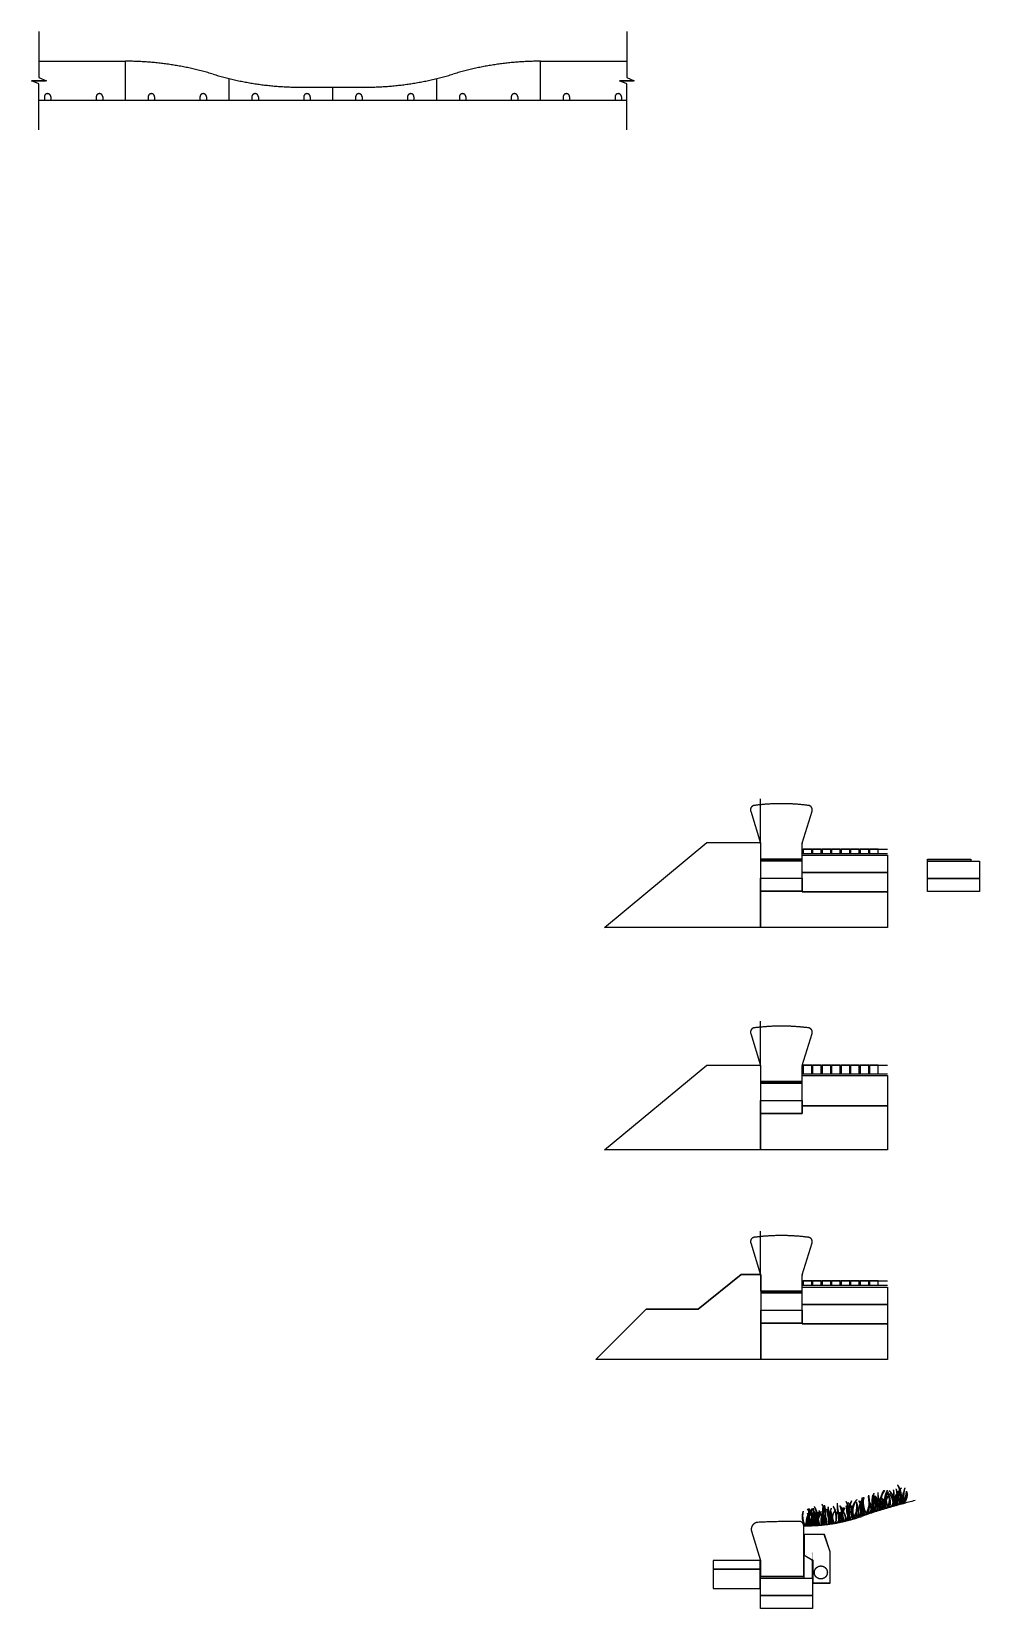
# Model space of a CAD drawing. Header units: millimetres. Extents: x 833576263 to 1668046980, y 817519639 to 1636103653.
# Drawn here: x 833798298 to 833809261, y 817901180 to 817919413 of the extents above; entities that cross this region are included whole.
import ezdxf

# ---------------------------------------------------------------- set-up
doc = ezdxf.new("R2010")
doc.units = ezdxf.units.MM
doc.header["$LTSCALE"] = 100
doc.header["$MEASUREMENT"] = 0
doc.linetypes.add('C160$0$Hidden', pattern=[9.524999999999999, 6.35, -3.175])
doc.layers.add('C160$0$+C160', color=6, linetype='C160$0$Hidden')
doc.layers.add('X-REF', color=7, linetype='Continuous')

# ---------------------------------------------------------------- blocks, each defined once
blk = doc.blocks.new('C160')
at = {"layer": 'C160$0$+C160'}
for p, q in [((833798.3841235433, 817919.069649431), (833799.3841235433, 817919.069649431)), ((833799.3841235434, 817918.619649431), (833799.3841235433, 817919.0696494309)), ((833804.1841235432, 817918.619649431), (833804.1841235431, 817919.0696494309)), ((833804.1841235432, 817919.069649431), (833805.1841235431, 817919.0696494309)), ((833800.5841235433, 817918.619649431), (833800.5841235432, 817918.8688330019)), ((833802.9841235431, 817918.619649431), (833802.9841235429, 817918.8688330019)), ((833798.3841235434, 817918.619649431), (833805.1841235432, 817918.6196494311)), ((833798.4466235434, 817918.6571494302), (833798.4466235434, 817918.6196494304)), ((833798.5216235433, 817918.6571494302), (833798.5216235433, 817918.6196494304)), ((833799.0466235435, 817918.6571494308), (833799.0466235435, 817918.619649431)), ((833799.1216235434, 817918.6571494308), (833799.1216235434, 817918.619649431)), ((833799.6466235433, 817918.6571494305), (833799.6466235433, 817918.6196494306)), ((833799.7216235433, 817918.6571494305), (833799.7216235433, 817918.6196494306)), ((833800.2466235434, 817918.6571494311), (833800.2466235434, 817918.6196494312)), ((833800.3216235434, 817918.6571494311), (833800.3216235434, 817918.6196494312)), ((833800.8466235432, 817918.6571494301), (833800.8466235432, 817918.6196494303)), ((833800.9216235431, 817918.6571494301), (833800.9216235431, 817918.6196494303)), ((833801.4114370365, 817918.769649431), (833802.15681005, 817918.769649431)), ((833801.4466235433, 817918.6571494307), (833801.4466235433, 817918.6196494309)), ((833801.5216235432, 817918.6571494307), (833801.5216235432, 817918.6196494309)), ((833801.7841235433, 817918.619649431), (833801.7841235432, 817918.769649431)), ((833802.0466235433, 817918.6571494295), (833802.0466235433, 817918.6196494297)), ((833802.1216235432, 817918.6571494295), (833802.1216235432, 817918.6196494297)), ((833802.6466235433, 817918.6571494301), (833802.6466235433, 817918.6196494303)), ((833802.7216235433, 817918.6571494301), (833802.7216235433, 817918.6196494303)), ((833803.2466235429, 817918.6571494313), (833803.2466235429, 817918.6196494314)), ((833803.3216235428, 817918.6571494313), (833803.3216235428, 817918.6196494314)), ((833803.846623543, 817918.6571494319), (833803.846623543, 817918.619649432)), ((833803.9216235429, 817918.6571494319), (833803.9216235429, 817918.619649432)), ((833804.4466235432, 817918.6571494308), (833804.4466235432, 817918.619649431)), ((833804.5216235431, 817918.6571494308), (833804.5216235431, 817918.619649431)), ((833805.0466235433, 817918.6571494321), (833805.0466235433, 817918.6196494323)), ((833805.1216235432, 817918.6571494321), (833805.1216235432, 817918.6196494323)), ((833806.7298605355, 817910.0346564875), (833806.7298605355, 817910.5403541834)), ((833807.2113915543, 817909.9596564876), (833808.1964917657, 817909.9596564876)), ((833807.2113915543, 817909.9096564875), (833808.1964917656, 817909.9096564874)), ((833806.7298605355, 817907.4629002592), (833806.7298605355, 817907.9685979551)), ((833807.2113915543, 817907.4629002592), (833808.1964917657, 817907.4629002592)), ((833807.215160146, 817907.3629002591), (833808.1964917656, 817907.362900259)), ((833806.7289847106, 817905.0356185294), (833806.7289847106, 817905.5413162253)), ((833806.5068703631, 817905.0411440309), (833806.0068703629, 817904.6411440307)), ((833806.73146887, 817905.0411440308), (833806.5068703631, 817905.0411440308)), ((833807.2151601458, 817904.9661440308), (833808.1964917657, 817904.9661440308)), ((833807.2113915543, 817904.9161440308), (833808.1964917656, 817904.9161440306)), ((833805.4068703632, 817904.6411440307), (833804.8259270405, 817904.0602007082)), ((833806.0068703629, 817904.6411440307), (833805.4068703632, 817904.6411440307))]:
    blk.add_line(p, q, dxfattribs=at)
for points in [[(833798.3841235434, 817919.4128576759), (833798.3841235434, 817918.8795742997), (833798.4698826459, 817918.8440463917), (833798.306862897, 817918.8440463917)], [(833805.1841235432, 817919.4128576758), (833805.1841235432, 817918.8795742996), (833805.2698826457, 817918.8440463915), (833805.1068628968, 817918.8440463915)], [(833798.3841235434, 817918.2752351074), (833798.3841235434, 817918.8085184837), (833798.2983644409, 817918.8440463917), (833798.4613841898, 817918.8440463917)], [(833805.1841235432, 817918.2752351073), (833805.1841235432, 817918.8085184835), (833805.0983644407, 817918.8440463915), (833805.2613841896, 817918.8440463915)]]:
    blk.add_lwpolyline(points, dxfattribs=at)
for points in [[(833807.2113915543, 817909.8437824781), (833807.2113915543, 817910.0232772761, -0.07439532917760738), (833807.2122673792, 817910.0291309862), (833807.3258793228, 817910.4003032285, 0.4641616226523013), (833807.2845286758, 817910.464518459, 0.06486954340988664), (833806.656723675, 817910.4645173855, 0.4641612245960158), (833806.6153730927, 817910.4003021636), (833806.7289847106, 817910.0291309862, -0.07439532918389598), (833806.7298605355, 817910.0232772761), (833806.7298605355, 817909.8437824781)], [(833807.2113915543, 817907.2720262498), (833807.2113915543, 817907.4515210477, -0.07439532917760738), (833807.2122673792, 817907.4573747579), (833807.3258793228, 817907.8285470002, 0.4641616226523013), (833807.2845286758, 817907.8927622307, 0.06486954340988664), (833806.656723675, 817907.8927611571, 0.4641612245960158), (833806.6153730927, 817907.8285459352), (833806.7289847106, 817907.4573747579, -0.07439532918389598), (833806.7298605355, 817907.4515210477), (833806.7298605355, 817907.2720262498)], [(833807.2113915543, 817904.8502700214), (833807.2113915543, 817905.0297648193, -0.07439532917760738), (833807.2122673792, 817905.0356185294), (833807.3258793228, 817905.4067907718, 0.4641616226523013), (833807.2845286758, 817905.4710060023, 0.06486954340988664), (833806.656723675, 817905.4710049287, 0.4641612245960158), (833806.6153730927, 817905.4067897068), (833806.7289847106, 817905.0356185294, -0.07439532918389598), (833806.7298605355, 817905.0297648193), (833806.7298605355, 817904.8502700214)], [(833807.2289073922, 817902.135629531, 0.4127735313300968), (833807.1791574084, 817902.1856329693, 0.01362036000510716), (833806.6982609896, 817902.1749365042, 0.4887263489208538), (833806.6257205775, 817902.0716190728), (833806.7289847106, 817901.7342533128), (833806.7289847106, 817901.5787196881), (833806.7289847108, 817901.5547585146), (833807.2289073921, 817901.5547585146)]]:
    blk.add_lwpolyline(points, format="xyb", close=True, dxfattribs=at)
for points in [[(833806.7298605355, 817910.0346564875), (833806.7298605355, 817909.053713165), (833804.9259270405, 817909.053713165), (833806.1068703629, 817910.0346564876)], [(833807.2113915544, 817909.8437824781), (833806.7298605356, 817909.8437824781), (833806.7298605355, 817909.8237824781), (833807.2113915543, 817909.8237824781)], [(833807.2113915543, 817909.8896565958), (833808.1964917657, 817909.8896565958), (833808.1964917657, 817909.6896564875), (833807.2113915543, 817909.6896564875)], [(833807.2213915543, 817909.9096564875), (833807.3213915543, 817909.9096564875), (833807.3213915543, 817909.9596564876), (833807.2213915543, 817909.9596564876)], [(833807.3313915543, 817909.9096564875), (833807.4313915543, 817909.9096564875), (833807.4313915543, 817909.9596564876), (833807.3313915543, 817909.9596564876)], [(833807.441068884, 817909.9096564875), (833807.541068884, 817909.9096564875), (833807.541068884, 817909.9596564876), (833807.441068884, 817909.9596564876)], [(833807.551068884, 817909.9096564875), (833807.651068884, 817909.9096564875), (833807.651068884, 817909.9596564876), (833807.551068884, 817909.9596564876)], [(833807.661068884, 817909.9096564875), (833807.7610688839, 817909.9096564875), (833807.7610688839, 817909.9596564876), (833807.661068884, 817909.9596564876)], [(833807.7707462136, 817909.9096564875), (833807.8707462136, 817909.9096564875), (833807.8707462136, 817909.9596564876), (833807.7707462136, 817909.9596564876)], [(833807.8807462136, 817909.9096564875), (833807.9807462136, 817909.9096564875), (833807.9807462136, 817909.9596564876), (833807.8807462136, 817909.9596564876)], [(833807.9907462136, 817909.9096564875), (833808.0907462136, 817909.9096564875), (833808.0907462136, 817909.9596564876), (833807.9907462136, 817909.9596564876)], [(833808.6615728219, 817909.8437824781), (833809.1614955032, 817909.8437824781), (833809.1614955032, 817909.8187824781), (833808.6615728219, 817909.8187824781)], [(833806.7298605355, 817909.6237824782), (833807.2113915543, 817909.6237824782), (833807.2113915543, 817909.8237824781), (833806.7298605355, 817909.8237824781)], [(833807.2113915543, 817909.6896564875), (833808.1964917657, 817909.6896564875), (833808.1964917657, 817909.4646567063), (833807.2113915543, 817909.4646567063)], [(833808.6615728219, 817909.8187824781), (833809.2614955031, 817909.8187824781), (833809.2614955031, 817909.6187824782), (833808.6615728219, 817909.6187824782)], [(833807.2113915543, 817909.4737824781), (833806.7298605354, 817909.4737824781), (833806.7298605354, 817909.6237824782), (833807.2113915543, 817909.6237824782)], [(833809.2614955031, 817909.468782478), (833808.6615728218, 817909.468782478), (833808.6615728218, 817909.6187824782), (833809.2614955031, 817909.6187824782)], [(833807.2113915543, 817909.4646567063), (833808.1964917657, 817909.4646567062), (833808.1964917657, 817909.053713165), (833806.7298605355, 817909.053713165), (833806.7298605354, 817909.4737824781), (833807.2113915543, 817909.4737824781)], [(833806.7298605355, 817907.4629002592), (833806.7298605355, 817906.4819569367), (833804.9259270405, 817906.4819569367), (833806.1068703629, 817907.4629002592)], [(833807.2113915543, 817907.342900259), (833808.1964917657, 817907.342900259), (833808.1964917657, 817906.9929002591), (833807.2113915543, 817906.9929002591)], [(833807.2213915543, 817907.362900259), (833807.3213915543, 817907.362900259), (833807.3213915543, 817907.4629002591), (833807.2213915543, 817907.4629002591)], [(833807.3313915543, 817907.362900259), (833807.4313915543, 817907.362900259), (833807.4313915543, 817907.4629002591), (833807.3313915543, 817907.4629002591)], [(833807.441068884, 817907.362900259), (833807.541068884, 817907.362900259), (833807.541068884, 817907.4629002591), (833807.441068884, 817907.4629002591)], [(833807.551068884, 817907.362900259), (833807.651068884, 817907.362900259), (833807.651068884, 817907.4629002591), (833807.551068884, 817907.4629002591)], [(833807.661068884, 817907.362900259), (833807.7610688839, 817907.362900259), (833807.7610688839, 817907.4629002591), (833807.661068884, 817907.4629002591)], [(833807.7707462136, 817907.362900259), (833807.8707462136, 817907.362900259), (833807.8707462136, 817907.4629002591), (833807.7707462136, 817907.4629002591)], [(833807.8807462136, 817907.362900259), (833807.9807462136, 817907.362900259), (833807.9807462136, 817907.4629002591), (833807.8807462136, 817907.4629002591)], [(833807.9907462136, 817907.362900259), (833808.0907462136, 817907.362900259), (833808.0907462136, 817907.4629002591), (833807.9907462136, 817907.4629002591)], [(833807.2113915544, 817907.2720262498), (833806.7298605356, 817907.2720262498), (833806.7298605355, 817907.2520262498), (833807.2113915543, 817907.2520262498)], [(833806.7298605355, 817907.0520262498), (833807.2113915543, 817907.0520262498), (833807.2113915543, 817907.2520262498), (833806.7298605355, 817907.2520262498)], [(833807.2113915543, 817906.9020262498), (833806.7298605354, 817906.9020262498), (833806.7298605354, 817907.0520262498), (833807.2113915543, 817907.0520262498)], [(833807.2113915543, 817906.9929002592), (833808.1964917657, 817906.9929002591), (833808.1964917657, 817906.4819569367), (833806.7298605355, 817906.4819569367), (833806.7298605354, 817906.9020262498), (833807.2113915543, 817906.9020262498)], [(833806.73146887, 817905.0411440308), (833806.73146887, 817904.0602007082), (833804.8259270407, 817904.0602007082), (833805.4068703632, 817904.6411440307), (833806.0068703629, 817904.6411440307), (833806.5068703631, 817905.0411440308)], [(833807.2213915543, 817904.9161440308), (833807.3213915543, 817904.9161440308), (833807.3213915543, 817904.9661440308), (833807.2213915543, 817904.9661440308)], [(833807.3313915543, 817904.9161440308), (833807.4313915543, 817904.9161440308), (833807.4313915543, 817904.9661440308), (833807.3313915543, 817904.9661440308)], [(833807.441068884, 817904.9161440308), (833807.541068884, 817904.9161440308), (833807.541068884, 817904.9661440308), (833807.441068884, 817904.9661440308)], [(833807.551068884, 817904.9161440308), (833807.651068884, 817904.9161440308), (833807.651068884, 817904.9661440308), (833807.551068884, 817904.9661440308)], [(833807.661068884, 817904.9161440308), (833807.7610688839, 817904.9161440308), (833807.7610688839, 817904.9661440308), (833807.661068884, 817904.9661440308)], [(833807.7707462136, 817904.9161440308), (833807.8707462136, 817904.9161440308), (833807.8707462136, 817904.9661440308), (833807.7707462136, 817904.9661440308)], [(833807.8807462136, 817904.9161440308), (833807.9807462136, 817904.9161440308), (833807.9807462136, 817904.9661440308), (833807.8807462136, 817904.9661440308)], [(833807.9907462136, 817904.9161440308), (833808.0907462136, 817904.9161440308), (833808.0907462136, 817904.9661440308), (833807.9907462136, 817904.9661440308)], [(833807.2113915544, 817904.8502700214), (833806.7314688701, 817904.8502700214), (833806.73146887, 817904.8302700213), (833807.2113915543, 817904.8302700213)], [(833806.73146887, 817904.6302700214), (833807.2113915543, 817904.6302700214), (833807.2113915543, 817904.8302700213), (833806.73146887, 817904.8302700213)], [(833807.2113915543, 817904.896144139), (833808.1964917657, 817904.896144139), (833808.1964917657, 817904.6961440308), (833807.2113915543, 817904.6961440308)], [(833807.2113915543, 817904.4802700214), (833806.7314688698, 817904.4802700214), (833806.7314688698, 817904.6302700214), (833807.2113915543, 817904.6302700214)], [(833807.2113915543, 817904.6961440308), (833808.1964917657, 817904.6961440308), (833808.1964917657, 817904.4711442495), (833807.2113915543, 817904.4711442495)], [(833807.2113915543, 817904.4711442495), (833808.1964917657, 817904.4711442494), (833808.1964917657, 817904.0602007082), (833806.73146887, 817904.0602007082), (833806.7314688698, 817904.4802700214), (833807.2113915543, 817904.4802700214)], [(833807.2329073922, 817902.036629531), (833807.2329073922, 817901.7967706751), (833807.3329073921, 817901.7367706752), (833807.3329073922, 817901.4735059136), (833807.5349073921, 817901.4735059136), (833807.5349073921, 817901.8357918086), (833807.4679614847, 817902.036629531)], [(833807.2349073922, 817902.034629531), (833807.2349073922, 817901.7979030559), (833807.334907392, 817901.737903056), (833807.3349073922, 817901.4755059136), (833807.5329073921, 817901.4755059136), (833807.5329073921, 817901.8354672533), (833807.4665199663, 817902.034629531)], [(833806.1833346647, 817901.6345059138), (833806.7239847108, 817901.6345059138), (833806.7239847108, 817901.7345059138), (833806.1833346647, 817901.7345059138)], [(833807.328907392, 817901.5297585146), (833807.328907392, 817901.7345059137), (833807.2289073921, 817901.7945059136), (833807.2289073921, 817901.5297585146)], [(833806.7239847108, 817901.6345059138), (833806.1833346647, 817901.6345059138), (833806.1833346647, 817901.4095059137), (833806.7239847108, 817901.4095059137)], [(833806.7289847108, 817901.5547585146), (833807.2289073921, 817901.5547585146), (833807.2289073921, 817901.5297585146), (833806.7289847108, 817901.5297585146)], [(833806.7289847108, 817901.5297585146), (833807.328907392, 817901.5297585146), (833807.328907392, 817901.3297585147), (833806.7289847108, 817901.3297585147)], [(833807.3289073921, 817901.1797585145), (833806.7289847108, 817901.1797585145), (833806.7289847108, 817901.3297585147), (833807.3289073921, 817901.3297585147)]]:
    blk.add_lwpolyline(points, close=True, dxfattribs=at)
for points in [[(833807.7329073923, 817902.1950767315, 0.02182465524734348), (833807.899432886, 817902.2445226741, -0.02195001820688608), (833808.5189073923, 817902.4282925637)], [(833807.2289073922, 817902.135629531), (833807.2500398826, 817902.135629531, 0.06132493228543184), (833807.7329073923, 817902.1950767315, 0.06080536390947502)]]:
    blk.add_lwpolyline(points, format="xyb", dxfattribs=at)
at = {"layer": 'C160$0$+C160', "const_width": 0.002}
blk.add_lwpolyline([(833807.2339073921, 817902.0356295309), (833807.2339073921, 817901.7973368656), (833807.333907392, 817901.7373368655), (833807.3339073921, 817901.4745059136), (833807.5339073922, 817901.4745059136), (833807.5339073922, 817901.835629531), (833807.4672407255, 817902.0356295309)], close=True, dxfattribs=at)
at = {"layer": 'C160$0$+C160'}
blk.add_circle((833807.4270747256, 817901.5959438237), 0.07500000000000001, dxfattribs=at)
for centre, radius, start, end in [((833799.3841235434, 817915.5696494309), 3.5, 73.16501933488988, 90), ((833804.184123543, 817915.5696494309), 3.5, 90, 106.8349806708885), ((833801.4114370365, 817922.269649431), 3.5, 253.1650193348899, 270), ((833802.1568100499, 817922.269649431), 3.5, 270, 286.8349806708885), ((833798.4841235434, 817918.6571494302), 0.0375, 0, 180), ((833799.0841235435, 817918.6571494308), 0.0375, 0, 180), ((833799.6841235433, 817918.6571494305), 0.0375, 0, 180), ((833800.2841235434, 817918.6571494311), 0.0375, 0, 180), ((833800.8841235432, 817918.6571494301), 0.0375, 0, 180), ((833801.4841235433, 817918.6571494307), 0.0375, 0, 180), ((833802.0841235432, 817918.6571494295), 0.0375, 0, 180), ((833802.6841235433, 817918.6571494301), 0.0375, 0, 180), ((833803.2841235428, 817918.6571494313), 0.0375, 0, 180), ((833803.8841235429, 817918.6571494319), 0.0375, 0, 180), ((833804.4841235431, 817918.6571494308), 0.0375, 0, 180), ((833805.0841235432, 817918.6571494321), 0.0375, 0, 180), ((833807.895423443, 817902.4923211681), 0.377346399066332, 338.6568968211258, 8.893671621505678), ((833807.9898864314, 817902.482017972), 0.2866852807745013, 333.69759137836, 13.85297664431074), ((833808.0832705424, 817902.4961416388), 0.2252335998588287, 322.517738386218, 17.363381777789), ((833808.1197701177, 817902.489666729), 0.1930858231406381, 317.4450784084308, 22.43604162326908), ((833808.5273542232, 817902.4262011386), 0.2250248255516914, 138.7745681716094, 194.0371022864577), ((833808.6233966082, 817902.4029763939), 0.3159076213991193, 147.1154621281131, 185.6962082585079), ((833808.0623030307, 817902.4732973855), 0.287221776371844, 340.6091757113553, 28.10486495967159), ((833808.1419886181, 817902.4793687318), 0.2164777254430061, 332.0594163798507, 36.65462411888893), ((833808.6437702382, 817902.4787487215), 0.2635667465044105, 158.2930688419607, 198.868469051662), ((833808.7401018055, 817902.4763620759), 0.3555234368175919, 163.6856221758237, 193.4759158543151), ((833807.2138499342, 817902.2901680805), 0.2689885505611306, 327.2685307755398, 17.83021709378433), ((833807.1427098963, 817902.2994714845), 0.3352658960549741, 332.5120206209201, 12.58672701657101), ((833807.1827028741, 817902.2399557108), 0.295863207555189, 341.712853234306, 29.47522718835139), ((833807.2438766677, 817902.2459474293), 0.2409474401138824, 335.7849795105374, 35.40310054472496), ((833807.8877184283, 817902.3607762444), 0.2728307404824721, 172.0093647341585, 220.7129824734905), ((833807.974381097, 817902.3862186536), 0.3570627523544448, 177.9963355813421, 214.7260116672783), ((833807.3959566745, 817902.2609209972), 0.2739660028695594, 342.3077356299, 22.99350074018848), ((833807.4804594201, 817902.2648330554), 0.1968578636395866, 333.7163958092807, 31.58484034901759), ((833807.5048895663, 817902.3064149849), 0.2416170064834834, 331.3057471126585, 27.0618716453951), ((833807.5570047545, 817902.3056725427), 0.1970582347658772, 324.2015286534481, 34.16609017067347), ((833807.8784520436, 817902.3228136611), 0.1560617668285789, 158.0850973556508, 227.1487288940506), ((833807.9204178514, 817902.3322071382), 0.1930346310018345, 165.340120186031, 219.8937067053408), ((833807.5713573764, 817902.2563970804), 0.2254210156150083, 349.5531364139919, 40.07039818604617), ((833807.6074962344, 817902.2659533191), 0.1922767348053276, 344.7945950548071, 44.82893929074665), ((833808.012639288, 817902.2932928426), 0.2656290115602694, 150.5913659997367, 199.4227198980783), ((833807.6059818368, 817902.321509188), 0.189805422727896, 321.0172065764344, 15.45031794228545), ((833807.6338195064, 817902.3157107134), 0.1650316967846442, 316.49745285143, 19.97007187841123), ((833808.1332636764, 817902.2827545167), 0.3792019709776129, 158.1759033259233, 191.83818235334), ((833807.6722710511, 817902.3507980003), 0.1789633284275507, 309.8724319890167, 12.99949013491221), ((833807.6300558916, 817902.3649754806), 0.2181564083075184, 316.006223783331, 6.865698436494426), ((833807.9746261656, 817902.3049703906), 0.187083756633368, 134.2903603920012, 206.8313180704039), ((833808.0322629625, 817902.2953882024), 0.2367274287161717, 142.6864352815159, 198.4352431993775), ((833807.525156528, 817902.3586958745), 0.3199750094866356, 334.905549655547, 8.760485929479664), ((833807.6027928938, 817902.347553968), 0.2460035641120593, 329.5791696901393, 14.08686594912396), ((833808.1237958203, 817902.2844155927), 0.2666301403023456, 137.9631569300363, 189.9142883967629), ((833808.211048378, 817902.2592953048), 0.350517852946615, 144.4776501469591, 183.3997954085516), ((833807.7151137674, 817902.2951713805), 0.1983214759371633, 348.0990803722051, 40.88130992929391), ((833807.6189099073, 817902.2703089342), 0.2907051451935871, 356.837941837498, 32.1424480635796), ((833807.5962422921, 817902.3382088863), 0.2947805650978811, 341.195343823248, 16.7331249365027), ((833807.6584036468, 817902.3370850408), 0.2363377607960205, 336.5906344575619, 21.33783428211028), ((833808.1824009888, 817902.3215999266), 0.2921559801954262, 151.2267285262555, 193.9964970426691), ((833807.6517707335, 817902.3794129353), 0.2723763523930638, 331.1936669242633, 357.705828753511), ((833807.7365417609, 817902.3558237613), 0.1878159286046168, 325.0265393067463, 3.872956245102902), ((833808.3707448775, 817902.2971771427), 0.4740861901621256, 159.6261268319172, 185.5970985489278), ((833808.1992926215, 817902.4027342191), 0.3016842957666376, 168.4480929015258, 207.8470123790255), ((833808.41086062, 817902.4330239738), 0.5080351846513232, 176.6006222214328, 199.6944835493428), ((833807.6926498988, 817902.3042195481), 0.2341039271102116, 348.7385211918522, 25.80902837381909), ((833807.7637795788, 817902.3132983805), 0.167673406022907, 340.9251295592196, 33.62241975526924), ((833808.1375892569, 817902.3966649594), 0.2226541498102919, 172.6514384464523, 214.9779261003175), ((833808.2115776564, 817902.4148583582), 0.2949931125546241, 178.0019189501379, 209.6274453411696), ((833807.7179207691, 817902.4183774001), 0.2707223087811585, 325.3324346517414, 8.173027081327835), ((833807.7684876337, 817902.4064730278), 0.2231692994532476, 320.4556863770104, 13.04977545954406), ((833807.6971596447, 817902.3859306686), 0.2945715744476245, 337.5721275660181, 19.01725764910407), ((833807.543048308, 817902.3905188744), 0.4421550813909802, 344.6596427741876, 11.92974220348189), ((833808.2470219957, 817902.4560906272), 0.2693816337269653, 172.6727736509216, 217.2307362929788), ((833808.4052788189, 817902.4983526219), 0.4255121290467934, 181.0646361183701, 208.8388737498096), ((833807.7579525191, 817902.4483911849), 0.2815394135108265, 322.5912385110785, 1.868165542169147), ((833807.8263292148, 817902.4264769233), 0.2152703136354277, 316.1548841672476, 8.304519554300908), ((833807.7175802559, 817902.461580561), 0.3268659022197709, 326.1973487783116, 2.196847587195125), ((833807.7908865359, 817902.4408329646), 0.2554957705417792, 320.9103909965498, 7.483805405980118), ((833807.7239056175, 817902.3465896749), 0.2847871010322381, 347.222472868543, 11.03205535407661), ((833807.8323065249, 817902.344938372), 0.1800993550277841, 340.0892458146261, 18.16528255859972), ((833807.8828915163, 817902.3792596916), 0.1576671988470687, 323.850896751438, 12.76623762044805), ((833807.9181287755, 817902.3719679008), 0.1257976024112581, 317.0494688741164, 19.56766564693693), ((833808.2385504888, 817902.4256564924), 0.2210522197442142, 163.5021954715436, 214.529582152963), ((833807.6760536516, 817902.390819882), 0.35873053477164, 343.5618653132055, 7.116082379137112), ((833807.8271011636, 817902.3785049508), 0.2126339405439417, 335.1973741031392, 15.48057361595462), ((833808.3003405709, 817902.4354606457), 0.2788195539809782, 169.0484230440595, 208.9833546025617), ((833808.2248574323, 817902.4316780348), 0.201277848764767, 156.7395187677869, 219.3092401623544), ((833808.2764239452, 817902.4389476117), 0.2472654051190168, 163.0184049697475, 213.0303534357234), ((833808.2242407523, 817902.3512067797), 0.193950543313016, 143.4647301676396, 196.8577100803986), ((833807.726334909, 817902.3181917553), 0.3556704893584809, 358.3530677075452, 30.20310075421013), ((833807.8410473925, 817902.3473848766), 0.2440154470610322, 350.7044215755504, 37.85174687737439), ((833808.2924887758, 817902.3393707226), 0.2577190805916141, 150.4000084713022, 189.9224321080753), ((833807.8686013196, 817902.3701490145), 0.1929543554822677, 337.9234902726863, 13.88128172650005), ((833807.9339420634, 817902.3654680667), 0.1322004062205203, 329.1255041046932, 22.67926732169448), ((833807.8441416735, 817902.3719263508), 0.2396584185160604, 343.9764353022333, 27.18963955625208), ((833807.9020518004, 817902.3775871797), 0.186793667159077, 337.3898821932157, 33.77619335492031), ((833808.3113648443, 817902.4865808471), 0.2269647607824264, 171.6105839949203, 224.4341054569544), ((833808.3898696495, 817902.5121224576), 0.3031354848700812, 178.5685483452889, 217.4761421132798), ((833807.9111047835, 817902.3755996709), 0.1965093982989478, 341.2766688506283, 17.53527822102921), ((833807.9765718494, 817902.3749209025), 0.1358254420635263, 332.6505200639849, 26.16142730035861), ((833808.3626106825, 817902.3672843699), 0.2636620970540121, 138.4336665011415, 191.5267666325377), ((833808.4255503572, 817902.3503964404), 0.3232723353854701, 143.6025730392272, 186.3578602426441), ((833808.263861436, 817902.3340810365), 0.1537763938158614, 134.4102963490801, 186.5278850338582), ((833808.3091322939, 817902.3180222949), 0.1980553809243181, 140.526343039988, 180.4118388603761), ((833808.0079312297, 817902.3457579887), 0.1368734965705743, 351.69155890616, 40.9880553692461), ((833808.0377771169, 817902.3545080505), 0.1093770964801617, 344.8808323113525, 47.79878179338101), ((833808.3776999637, 817902.4030091416), 0.2648975081197978, 146.8243046128375, 198.0552549029321), ((833808.4827985126, 817902.3890602621), 0.3633997818698906, 154.0703231363448, 190.8092368688599), ((833807.9844253676, 817902.3873181255), 0.1656549056365685, 337.650017410061, 24.00386651088997), ((833808.023043363, 817902.3878755323), 0.1310345668363968, 330.9884798837633, 30.66540371984121), ((833808.3357475873, 817902.3939972098), 0.1832073743782703, 133.6738580696425, 199.8683044445289), ((833808.3966147768, 817902.3796885242), 0.2380498734876473, 141.9201759902323, 191.6219860385389), ((833808.3879716855, 817902.4313810582), 0.2243364300669179, 149.2443889152557, 204.7086157142241), ((833808.3272363272, 817902.3808032672), 0.159828851060749, 128.4095731524023, 196.734672628891), ((833808.4694864893, 817902.4270755255), 0.299010957487494, 156.5426728906716, 197.4103311124621), ((833808.3778299572, 817902.364921147), 0.205871559173467, 136.7260514597877, 188.4181946284621), ((833808.3240462915, 817902.4301173743), 0.1430749191873159, 165.3376455088941, 216.6842984351487), ((833808.3579059778, 817902.4367057597), 0.1748042651090782, 170.2419984532952, 211.7799457949125), ((833807.9568074739, 817902.3900647804), 0.2714153867457271, 351.301059349127, 31.70131385136758), ((833808.0242626996, 817902.4037901559), 0.2081734579264744, 344.7446336944636, 38.25773954041408), ((833808.0080742557, 817902.4378713267), 0.2117264108531006, 332.7810875547552, 20.87646920058721), ((833808.0503571384, 817902.4355286502), 0.1739124486007062, 327.0865083908245, 26.57104879578399), ((833808.0498063246, 817902.3853857277), 0.2297875998337348, 354.5426755993955, 42.91803354447455), ((833808.0996672017, 817902.402292151), 0.1830362189314753, 347.7743375334271, 49.6863718377757), ((833807.9535195824, 817902.3416547021), 0.3169768548603619, 3.536889599575132, 30.76653752763762), ((833808.0631395358, 817902.3754865371), 0.2072455132788691, 356.0497602185449, 38.25366724980056), ((833808.0701791358, 817902.4804694573), 0.2111048111804902, 322.7194130375391, 358.3176173910009), ((833808.1379461515, 817902.4564965405), 0.1443454156883473, 313.9635075390687, 7.073523120434143), ((833808.4441371601, 817902.4186560835), 0.1666742462431747, 134.5784400825775, 198.5761985379898), ((833808.4718380531, 817902.4120452108), 0.1914217367314254, 139.1001251571059, 194.0545127894458), ((833808.1259083699, 817902.4246819532), 0.1788133623818916, 341.5356125789477, 17.58833021971363), ((833808.172269342, 817902.4243275146), 0.1354885178853788, 335.4571026548831, 23.6668403070535), ((833808.0848472043, 817902.3620479438), 0.2603412177805446, 4.141920364709302, 30.06900487988057), ((833808.1869469025, 817902.3934685683), 0.1580659103461332, 355.4217497513289, 38.7891760259506), ((833808.4871168231, 817902.42027025), 0.1741100988320403, 144.4299800125171, 195.3159700865612), ((833808.5621197459, 817902.4068736918), 0.2451060205860179, 152.1043530727339, 187.6415966429446), ((833808.0797542566, 817902.4891454985), 0.291862990905506, 338.5992095947019, 1.875821494443509), ((833808.1670896702, 817902.4741189373), 0.2058440291604863, 333.6168662066995, 6.85816473484006), ((833808.1546927474, 817902.544687225), 0.2624530854426463, 322.7224154958599, 358.0713409178691), ((833808.2341126597, 817902.5164021901), 0.1839160808041362, 314.7224294947925, 6.071326732243793), ((833808.1419272029, 817902.464549402), 0.2422210590738051, 341.5254411378914, 12.81243195576441), ((833808.2153309752, 817902.4609194656), 0.1725914617250227, 334.9319875615917, 19.40588516885264), ((833808.2494788525, 817902.5061042111), 0.174630336932456, 318.2620023047093, 8.938273302178855), ((833808.2916028375, 817902.4937065581), 0.1362462903890685, 310.3341474096885, 16.86612831928755), ((833807.3818774722, 817902.2400944962), 0.171582522748592, 158.2026159899246, 217.5051115797331), ((833807.4525331705, 817902.2498408013), 0.2362178069536154, 166.7934950838635, 208.914232118496), ((833807.0009785686, 817902.3009264626), 0.2878490324085626, 324.9529651207082, 7.111432190113961), ((833807.0527948595, 817902.2880381355), 0.2388003521255685, 320.340332981468, 11.7240646118193), ((833807.483062068, 817902.1680940065), 0.2270127304801423, 133.6979278643803, 188.2174474878345), ((833807.526011474, 817902.1532698529), 0.2682109231589967, 138.1480307435579, 183.7673447394512), ((833807.5022375096, 817902.1750653712), 0.2328575041239188, 139.428991365711, 189.7181259569301), ((833807.1230380448, 817902.1730559539), 0.2127719973694573, 350.3393536393498, 46.25370530010309), ((833807.1552462656, 817902.1837056403), 0.1834981444915648, 345.3673486806139, 51.22571010415364), ((833807.1141027556, 817902.1853695242), 0.1843352790586144, 344.4864121658205, 31.50878049859741), ((833807.1574276896, 817902.1914565931), 0.1452691584290603, 337.5859719072639, 38.40922060069251), ((833807.5534833582, 817902.1609244659), 0.2818874667652336, 144.0251725223082, 185.1219443109613), ((833807.5231151098, 817902.1725056261), 0.2464686822503498, 143.0500962362979, 188.5539165177243), ((833807.6648747472, 817902.1366402056), 0.3854875026948397, 151.4859487191384, 180.1180643056275), ((833807.043654544, 817902.1549566039), 0.3037656882299706, 356.7980222205287, 36.19160265889868), ((833807.1038319434, 817902.1727760354), 0.2455902101329894, 351.8569693702553, 41.13265586161339), ((833806.9306511114, 817902.3048283585), 0.4131087698237786, 335.9496700140385, 4.775157108050942), ((833807.0737013235, 817902.2805366887), 0.2749594573431827, 328.4021112461953, 12.32271583331324), ((833807.4655862362, 817902.1864610316), 0.1544744981413784, 153.4449827626121, 198.7390898708789), ((833807.521052724, 817902.1826719604), 0.2068939962106194, 159.384009805999, 192.8000625156288), ((833807.2008077336, 817902.1851153406), 0.1632030471500842, 343.4097036973835, 37.35230196266674), ((833807.225434314, 817902.1896267241), 0.1413466113593186, 338.8018701871079, 41.96013574725162), ((833807.1827698259, 817902.2307040858), 0.1836176081776034, 329.5731389922794, 20.50270750603152), ((833807.2293048428, 817902.2266638341), 0.142864087110478, 321.4919489465946, 28.58389747245298), ((833807.0854699418, 817902.2282204798), 0.2970831904214057, 342.5596196039031, 25.75867240564843), ((833807.1732971472, 817902.2346071481), 0.2176352995941568, 333.9937321530825, 34.32455957836914), ((833807.6301959939, 817902.1488282596), 0.2492562484196613, 142.9327303408604, 182.0416839433121), ((833807.7820412776, 817902.100914349), 0.4028388791070857, 150.5349118925227, 174.4395023000989), ((833807.5975450054, 817902.248123258), 0.2095580283129505, 167.668105471783, 210.2350927968006), ((833807.5762431575, 817902.2218197423), 0.1875292701512428, 157.0923731935667, 205.2591135182263), ((833807.5367569753, 817902.1803458129), 0.1470084284070279, 141.4642546655652, 195.5548651796659), ((833807.7284358535, 817902.2687410028), 0.336480648930589, 175.8861811422193, 202.0170172236694), ((833807.598176918, 817902.167860456), 0.204823015635144, 149.4621779178766, 187.5569419504537), ((833807.6637471401, 817902.2236156281), 0.269807353533064, 164.6990421860229, 197.652444491962), ((833807.1098982686, 817902.136179632), 0.343859671249283, 1.647473194803716, 30.77011928572042), ((833807.1966131822, 817902.1613870802), 0.2574589196488075, 356.5882794574805, 35.82931314307976), ((833807.6473026114, 817902.1939396473), 0.2200820696141812, 139.8789849155494, 193.1020743866502), ((833807.7202191098, 817902.1764211974), 0.2890874739190605, 146.5517552256543, 186.4293041222441), ((833807.6990721549, 817902.3065633595), 0.2532936594674871, 166.8671933226997, 217.8179523246961), ((833807.6067249133, 817902.243790872), 0.1583063510355763, 157.2266671935572, 216.8042297648666), ((833807.7897777793, 817902.3264109966), 0.3394748389626255, 173.6234276550053, 211.0617174254164), ((833807.6350103542, 817902.2472716293), 0.1835861664142578, 161.6497581569353, 212.381139145098), ((833807.3798837357, 817902.179798676), 0.116609016248065, 345.4378280332832, 36.33338861816113), ((833807.3987569017, 817902.1834281589), 0.09959766095619377, 340.6816682347076, 41.08954912998497), ((833807.1227860013, 817902.1872378633), 0.3958180002174013, 355.1298356147126, 20.68427434463144), ((833807.2513994878, 817902.2051006011), 0.2707128446681489, 349.0404275228828, 26.77368225982141), ((833807.7176707841, 817902.2897467533), 0.2148238323322074, 164.7641307734959, 217.8112884705957), ((833807.7651023269, 817902.2992139307), 0.2590025324491655, 169.5477793294005, 213.0276399487237), ((833807.7542440536, 817902.3288386046), 0.2443813917796611, 174.1630791031741, 222.9320781037248), ((833807.3786966521, 817902.2625272074), 0.171254111179363, 320.1045072240141, 16.40471582285863), ((833807.3151600384, 817902.2757375073), 0.2305155948195114, 327.7369550516996, 8.772267817097271), ((833807.8721712684, 817902.3684054195), 0.3613412822020887, 182.3337376520777, 214.7614193058562), ((833807.3442638253, 817902.2331258103), 0.1958938543683744, 336.3451244372159, 9.206708854329175), ((833807.3967490889, 817902.2264729649), 0.1459185370687412, 330.4588309808097, 15.09300166377631), ((833807.7034582231, 817902.2597584066), 0.1752782667572207, 153.2048577757184, 214.7611029138657), ((833807.7464848096, 817902.2627542755), 0.2134782515616339, 159.1390393766773, 208.8269209615569), ((833807.9200731625, 817902.1044950838), 0.3898059586456623, 149.0942356922409, 172.4164437548336), ((833807.7986458122, 817902.1468867166), 0.2651237212960007, 143.4672410030152, 178.0434383996726), ((833807.6642626673, 817902.2334336351), 0.1047704848770804, 154.0806959175787, 221.4136978392168), ((833807.6872358709, 817902.2365590062), 0.1247306724637096, 159.9951538865505, 215.499239767083), ((833807.3160956929, 817902.2245637047), 0.288328329914665, 348.3541219963642, 28.26705429846603), ((833807.3981576596, 817902.2365507387), 0.2122711006508947, 340.6911402601675, 35.93003614105741), ((833807.5090156507, 817902.2655356678), 0.1425110204492767, 317.4614578247349, 11.3912344976958), ((833807.5406416552, 817902.2567212026), 0.1142232372494911, 309.9725491938637, 18.88014303928165), ((833807.4347291522, 817902.1876615033), 0.2088769582659758, 356.4809074296855, 30.7100963826804), ((833807.4896172981, 817902.2009357822), 0.1557959531771266, 350.3576676447262, 36.83333629040271), ((833807.3766383269, 817902.3288405827), 0.2906558904336882, 326.9585816171552, 5.391761342255792), ((833807.4334552416, 817902.3148589007), 0.2361906233394317, 322.281576753885, 10.06876603339641), ((833807.7826350838, 817902.2030792178), 0.1531009450375048, 147.1529262048745, 191.4345809376792), ((833807.8407976803, 817902.1920827136), 0.209122415966967, 153.2768210417412, 185.3106863312188), ((833807.8592082965, 817902.2273400105), 0.1929515732648394, 142.7652744097076, 193.9424249107115), ((833807.9491223287, 817902.2088078225), 0.2785874492517024, 150.9478332652596, 185.7598659337855), ((833807.8066099352, 817902.2532587368), 0.1358263676847473, 142.4877126110915, 210.3118870264283), ((833807.8776228048, 817902.2807732095), 0.2029420468324467, 161.2377204262232, 207.6340857326417), ((833807.8536087685, 817902.250301656), 0.1768698756146598, 151.0304314280486, 201.7691676727435), ((833807.9316029771, 817902.2849607848), 0.2536052484048936, 166.0618042728896, 202.8100020713287), ((833807.567973407, 817902.2137641323), 0.1449593745169207, 350.4495362249409, 40.46609881203745), ((833807.5983503133, 817902.2221643148), 0.1171573156366047, 343.9194159892783, 46.99621905854946), ((833807.5047361068, 817902.2535069445), 0.2412957402345946, 346.5846000907797, 27.95035454485187), ((833807.5776709937, 817902.2628080428), 0.1744526106854785, 338.0237772522742, 36.51117779983587), ((833807.5192056221, 817902.2699215249), 0.221873020640323, 339.9230522350898, 20.19466874221209), ((833807.5687039036, 817902.2699723751), 0.1762258164183482, 334.374341792664, 25.74337945431019), ((833807.8957931536, 817902.2953848208), 0.1241989831699083, 161.3483427759007, 218.798951582002), ((833807.9337960213, 817902.3021361302), 0.1591317490539732, 168.0427423487008, 212.1045514469813), ((833807.9018381505, 817902.3182719045), 0.116274910339467, 166.1502513690261, 231.1502109811456), ((833807.9363953244, 817902.3299354159), 0.1483355748728853, 173.7417824689611, 223.5586802129001), ((833807.9563919134, 817902.2853742519), 0.1234400516055447, 149.7325807041736, 205.1072275611842), ((833807.96751848, 817902.2986879167), 0.1330084634105829, 157.4697467537806, 208.5892425209466), ((833808.0079100459, 817902.2830527606), 0.1707947196104335, 157.7976153997305, 197.0421926989542), ((833808.0225592512, 817902.3016008937), 0.184273114879754, 164.8845220299189, 201.1744669385003)]:
    blk.add_arc(centre, radius, start, end, dxfattribs=at)

msp = doc.modelspace()

# ---------------------------------------------------------------- block references
at = {"layer": 'X-REF', "xscale": 1000, "yscale": 1000, "zscale": 1000}
msp.add_blockref('C160', (0, 0), dxfattribs=at)

doc.saveas('drawing.dxf')
